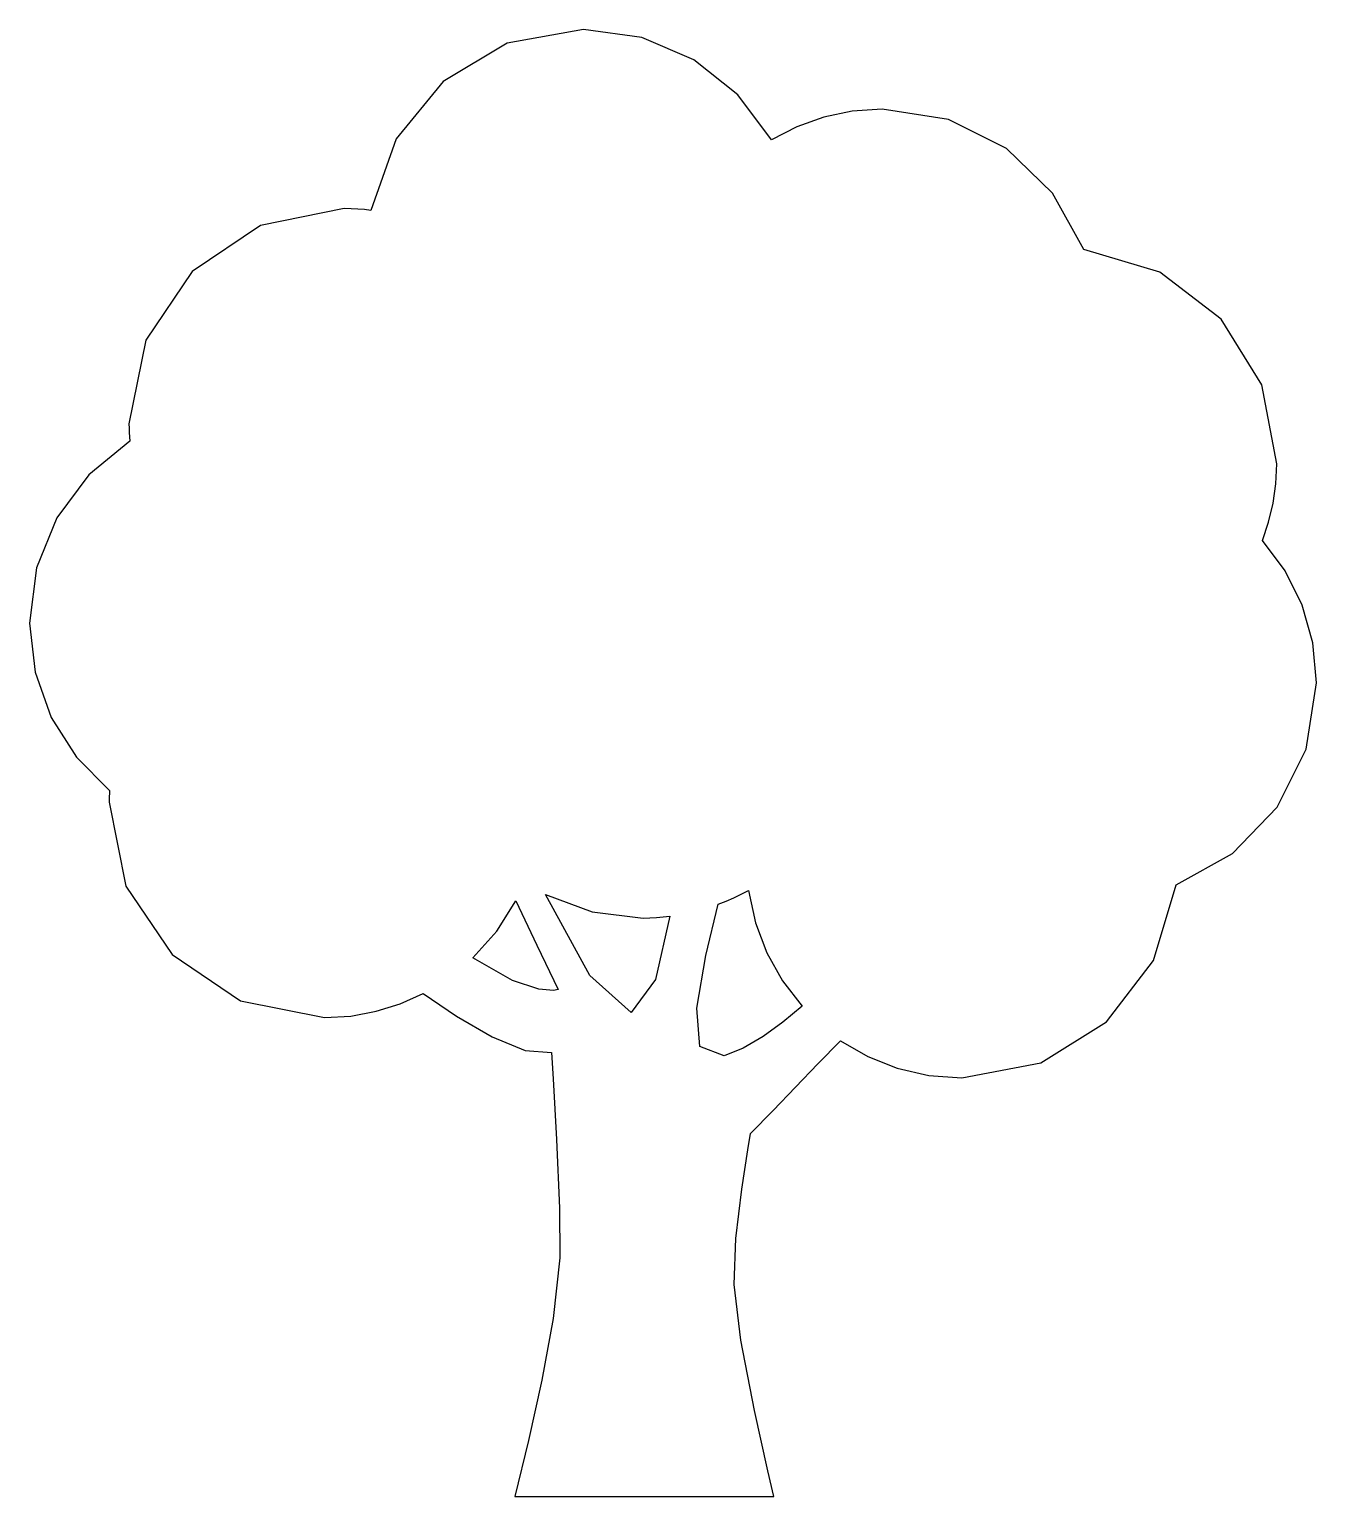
# Model space of a CAD drawing. Extents: x 27 to 415, y 0 to 443.
import ezdxf

# ---------------------------------------------------------------- set-up
doc = ezdxf.new("R2010")
doc.units = 0
doc.layers.get('0').update_dxf_attribs({"linetype": 'CONTINUOUS'})

msp = doc.modelspace()

# ---------------------------------------------------------------- linework, layer by layer
at = {"color": 7}
for points in [[(403.353, 311.53875), (398.860778, 335.320042), (386.52675, 355.153777), (368.06484, 369.327504), (345.189, 376.12875), (335.740455, 393.189223), (321.80175, 406.604906), (304.34517, 415.382637), (284.343, 418.52925), (275.340503, 417.899579), (266.725215, 416.07375), (258.572452, 413.146547), (250.9575, 409.21275), (240.842505, 422.809418), (227.584125, 433.338844), (211.83387, 440.140723), (194.24325, 442.55475), (171.291652, 438.373348), (151.95525, 426.853781), (137.751653, 409.533012), (130.1985, 387.948), (128.213265, 388.16925), (126.21459, 388.341563), (124.199753, 388.453406), (122.166, 388.49325), (96.88662, 383.389723), (76.241812, 369.471469), (62.321977, 348.82698), (57.2175, 323.54475), (57.23979, 322.233), (57.299063, 320.931375), (57.38393, 319.6365), (57.483, 318.345), (45.076711, 308.166727), (35.515687, 295.264125), (29.364821, 280.185772), (27.189, 263.48025), (28.896527, 248.637375), (33.759469, 235.012313), (41.388363, 222.986153), (51.39375, 212.94), (51.338527, 212.06412), (51.27993, 211.188375), (51.23343, 210.309818), (51.214492, 209.4255), (56.31802, 184.14612), (70.236274, 163.501313), (90.880763, 149.581478), (116.162993, 144.477), (124.097685, 144.963773), (131.741993, 146.381063), (139.044862, 148.664318), (145.955242, 151.749), (156.009353, 144.909458), (166.709708, 138.692527), (176.698643, 134.557275), (184.618493, 133.96275), (185.106368, 126.043395), (186.128055, 107.679472), (187.020645, 86.962185), (187.121242, 71.98275), (185.164185, 53.685578), (181.760243, 35.103285), (177.657112, 16.964663), (173.6025, -0.0015), (193.124437, -0.0015), (212.646375, -0.0015), (232.168313, -0.0015), (251.69025, -0.0015), (249.883807, 7.743337), (245.871938, 25.983097), (241.765852, 47.22561), (239.67675, 63.97875), (240.247298, 77.845642), (241.991715, 92.737687), (243.830213, 104.62683), (244.683, 109.485), (251.455125, 116.49), (258.22725, 123.495), (264.999375, 130.5), (271.7715, 137.505), (279.979815, 132.750525), (288.89034, 129.241222), (298.392765, 127.068547), (308.37675, 126.324), (332.157727, 130.82631), (351.9915, 143.182597), (366.165397, 161.666895), (372.96675, 184.55325), (390.02679, 194.011875), (403.44225, 207.97275), (412.219897, 225.4515), (415.3665, 245.46375), (414.24006, 257.523607), (411.00234, 268.831687), (405.86577, 279.195607), (399.04275, 288.423), (400.87206, 293.920192), (402.225277, 299.618062), (403.064797, 305.497335)], [(208.63725, 145.97625), (196.247625, 157.152), (182.82525, 181.614), (196.881465, 176.36841), (212.26575, 174.50625), (216.318097, 174.6585), (220.30575, 175.05825), (215.95341, 155.971972)], [(236.67225, 132.9735), (229.344668, 135.74892), (228.433027, 147.359813), (231.203377, 163.197045), (234.92175, 178.6515), (237.27462, 179.573265), (239.584875, 180.577778), (241.84788, 181.669913), (244.059, 182.8545), (246.114442, 173.113515), (249.567, 163.975598), (254.299807, 155.55444), (260.196, 147.96375), (254.440462, 143.127818), (248.46591, 138.773813), (242.475457, 135.26721)], [(160.95825, 162.47175), (168.11475, 170.531063), (173.86725, 179.6985), (180.243, 166.341), (186.61875, 152.9835), (185.238735, 152.700705), (180.805402, 153.020625), (172.863622, 155.694045)]]:
    msp.add_lwpolyline(points, close=True, dxfattribs=at)

doc.saveas('drawing.dxf')
